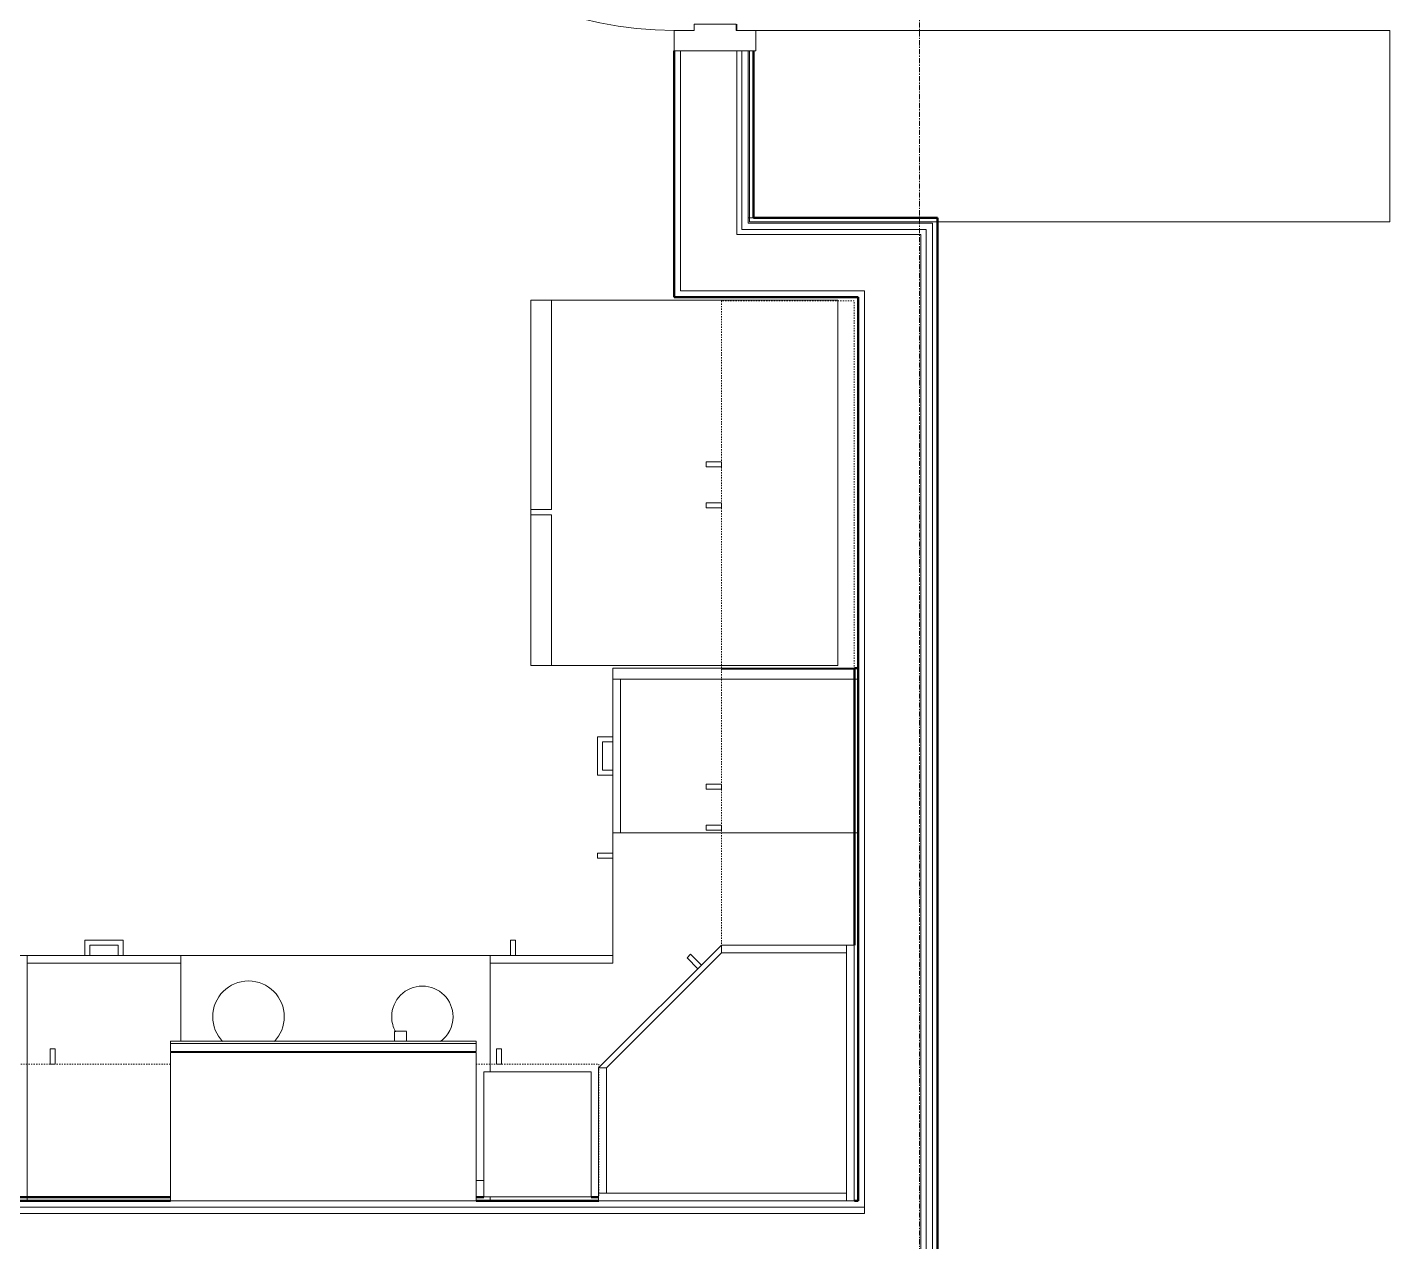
# Model space of a CAD drawing. Header units: inches. Extents: x -4235 to -464, y 9767 to 12344.
# Drawn here: x -3568.6 to -3435.3, y 10550.4 to 10669.2 of the extents above; entities that cross this region are included whole.
import ezdxf

# ---------------------------------------------------------------- set-up
doc = ezdxf.new("R2010")
doc.units = ezdxf.units.IN
doc.header["$MEASUREMENT"] = 0
doc.linetypes.add('Dash', pattern=[0.25, 0.125, -0.125])
doc.linetypes.add('Grid Line 1_2_', pattern=[0.875, 0.5, -0.125, 0.125, -0.125])
for name, color, linetype, lineweight in [('0-1', 7, 'Continuous', 5), ('0-2', 10, 'Continuous', 9), ('0-3', 7, 'Continuous', 9), ('A-DOOR-1', 7, 'Continuous', 9), ('A-DOOR-2', 130, 'Continuous', 20), ('A-DOOR-FRAM-1', 130, 'Continuous', 20), ('A-FLOR-2', 254, 'Continuous', 9), ('A-FLOR-3', 7, 'Continuous', 9), ('A-FLOR-4', 192, 'Continuous', 9), ('A-WALL-1', 250, 'Continuous', 50), ('A-WALL-2', 50, 'Continuous', 13), ('A-WALL-3', 10, 'Continuous', 9), ('A-WALL-4', 254, 'Continuous', 9), ('A-WALL-6', 113, 'Continuous', 9), ('I-WALL-1', 250, 'Continuous', 50), ('I-WALL-2', 10, 'Continuous', 9), ('I-WALL-3', 254, 'Continuous', 9), ('Q-CASE', 31, 'Continuous', 9), ('Q-CASE-1', 254, 'Continuous', 9), ('Q-CASE-2', 7, 'Continuous', 9), ('Q-CASE-3', 7, 'Dash', 9), ('Q-CASE-4', 10, 'Continuous', 9), ('Q-SPCQ-1', 7, 'Continuous', 9), ('S-GRID-1', 1, 'Grid Line 1_2_', 9)]:
    doc.layers.add(name, color=color, linetype=linetype, lineweight=lineweight)

# ---------------------------------------------------------------- blocks, each defined once
blk = doc.blocks.new('Refrigerator_-_Side-by-Side_6047 - 36_ X 30_-1372843-BACKGROUND - 2ND FLOOR')
at = {"layer": 'Q-SPCQ-1'}
for p, q in [((-17.88, 15.58), (17.87, 15.58)), ((-17.88, -14.42), (-17.88, 15.58)), ((-17.88, 15.58), (-3.13, 15.58)), ((-17.88, 15.58), (-17.88, 13.58)), ((-3.13, 13.58), (-3.13, 15.58)), ((-2.63, 15.58), (17.87, 15.58)), ((-2.63, 15.58), (-2.63, 13.58)), ((17.87, 15.58), (17.87, -14.42)), ((17.87, 13.58), (17.87, 15.58)), ((-3.13, 13.58), (-17.88, 13.58)), ((17.87, 13.58), (-2.63, 13.58)), ((17.87, -14.42), (-17.88, -14.42))]:
    blk.add_line(p, q, dxfattribs=at)
blk = doc.blocks.new('Range - 24_ x 30_-2806124-BACKGROUND - 2ND FLOOR')
at = {"layer": 'Q-SPCQ-1'}
blk.add_line((28.75, -22), (29.5, -22), dxfattribs=at)
for centre, radius, start, end in [((6.5, -6), 3.5, 360, 180), ((23.5, -6), 3, 0, 180), ((6.5, -6), 3.5, 180, 223.5763), ((6.5, -6), 3.5, 316.3775, 0), ((23.5, -6), 3, 180, 209.3693), ((23.5, -6), 3, 306.1227, 0), ((6.5, -6), 3.5, 261.0228, 278.9772)]:
    blk.add_arc(centre, radius, start, end, dxfattribs=at)
blk = doc.blocks.new('300 Series Wall Hung Cabinet_302 - 27_ X 36_-2604985-BACKGROUND - 2ND FLOOR')
at = {"layer": 'Q-CASE-2'}
for p, q in [((-2.25, -13.19), (-1.76, -13.19)), ((-2.25, -13.19), (-2.25, -14.69)), ((-1.76, -14.69), (-1.76, -13.19)), ((1.75, -13.19), (2.24, -13.19)), ((1.75, -13.19), (1.75, -14.69)), ((2.24, -14.69), (2.24, -13.19)), ((-2.25, -14.69), (-1.76, -14.69)), ((1.75, -14.69), (2.24, -14.69))]:
    blk.add_line(p, q, dxfattribs=at)
at = {"layer": 'Q-CASE-3'}
for p, q in [((13.5, -0.19), (-13.5, -0.19)), ((-13.5, -0.19), (-13.5, -13.19)), ((13.5, -13.19), (13.5, -0.19)), ((-13.5, -13.19), (13.5, -13.19))]:
    blk.add_line(p, q, dxfattribs=at)
blk = doc.blocks.new('30quot_MicrowaveVent_11166 - 70cm miele oven-2804781-BACKGROUND - 2ND FLOOR')
at = {"layer": 'Q-CASE-2'}
for p, q in [((8.88, 16.6), (7.69, 16.6)), ((7.69, 15.63), (7.69, 16.55)), ((8.88, 16.55), (8.88, 15.63)), ((15.68, 15.6), (-14.2, 15.6)), ((-14.2, 15.39), (-14.2, 15.6)), ((-14.2, 14.61), (-14.2, 15.39)), ((15.68, 15.39), (-14.2, 15.39)), ((15.68, 15.6), (15.68, 15.39)), ((15.68, 15.39), (15.68, 14.61)), ((15.68, 14.61), (-14.2, 14.61)), ((-14.2, 0), (-14.2, 14.49)), ((-14.2, 14.49), (15.68, 14.49)), ((15.68, 14.49), (15.68, 0)), ((-14.2, 0), (15.68, 0))]:
    blk.add_line(p, q, dxfattribs=at)
blk = doc.blocks.new('300 Series Wall Hung Cabinet_302 - 18_ x 36_-2362919-BACKGROUND - 2ND FLOOR')
at = {"layer": 'Q-CASE-2'}
for p, q in [((-2.25, -13.19), (-1.76, -13.19)), ((-2.25, -13.19), (-2.25, -14.69)), ((-1.76, -14.69), (-1.76, -13.19)), ((1.75, -13.19), (2.24, -13.19)), ((1.75, -13.19), (1.75, -14.69)), ((2.24, -14.69), (2.24, -13.19)), ((-2.25, -14.69), (-1.76, -14.69)), ((1.75, -14.69), (2.24, -14.69))]:
    blk.add_line(p, q, dxfattribs=at)
at = {"layer": 'Q-CASE-3'}
for p, q in [((18, -0.19), (-18, -0.19)), ((-18, -0.19), (-18, -13.19)), ((18, -13.19), (18, -0.19)), ((-18, -13.19), (18, -13.19))]:
    blk.add_line(p, q, dxfattribs=at)
blk = doc.blocks.new('Base Cabinet 4 Drawer 254 - Base Cabinet 4 Drawer 254 15_-2584595-BACKGROUND - 2ND FLOOR')
at = {"layer": 'Q-CASE-1'}
for p, q in [((-6.76, 24), (8.24, 24)), ((-6.76, 23.25), (-6.76, 24)), ((-0.64, 24), (-1.14, 24)), ((2.11, 24), (2.61, 24)), ((8.24, 24), (8.24, 23.25)), ((8.24, 23.25), (-6.76, 23.25)), ((-6.76, 23.25), (-6.76, 0.37)), ((8.24, 15.6), (8.24, 23.25)), ((8.24, 14.49), (8.24, 14.61))]:
    blk.add_line(p, q, dxfattribs=at)
at = {"layer": 'Q-CASE-2'}
for p, q in [((2.61, 25.5), (-1.14, 25.5)), ((-1.14, 25.5), (-1.14, 24)), ((2.61, 24), (2.61, 25.5)), ((-0.64, 24), (-0.64, 25)), ((-0.64, 25), (2.11, 25)), ((2.11, 25), (2.11, 24))]:
    blk.add_line(p, q, dxfattribs=at)
at = {"layer": 'Q-CASE-4'}
for p, q in [((-0.64, 24), (-1.14, 24)), ((-0.64, 24), (-1.14, 24)), ((-0.64, 24), (-1.14, 24)), ((2.11, 24), (2.61, 24)), ((2.11, 24), (2.61, 24)), ((2.11, 24), (2.61, 24)), ((-6.76, 0.37), (-6.76, 0)), ((-6.76, 0), (7.24, 0))]:
    blk.add_line(p, q, dxfattribs=at)
blk = doc.blocks.new('Base Cabinet 3 Drawer 230 - Base Cabinet 3 Drawer 230 15_-2554961-BACKGROUND - 2ND FLOOR')
at = {"layer": 'Q-CASE-1'}
for p, q in [((-6.76, -23.25), (-6.76, -0.37)), ((8.24, -0.37), (8.24, -23.25)), ((-6.76, -23.25), (-6.76, -24)), ((8.24, -23.25), (-6.76, -23.25)), ((8.24, -24), (8.24, -23.25)), ((-6.76, -24), (8.24, -24)), ((-1.14, -24), (-0.64, -24)), ((2.61, -24), (2.11, -24))]:
    blk.add_line(p, q, dxfattribs=at)
at = {"layer": 'Q-CASE-2'}
for p, q in [((-1.14, -24), (-1.14, -25.5)), ((-0.64, -25), (-0.64, -24)), ((2.11, -25), (-0.64, -25)), ((2.11, -24), (2.11, -25)), ((2.61, -25.5), (2.61, -24)), ((-1.14, -25.5), (2.61, -25.5))]:
    blk.add_line(p, q, dxfattribs=at)
at = {"layer": 'Q-CASE-4'}
for p, q in [((-6.76, 0), (8.24, 0)), ((8.24, 0), (8.24, -0.37)), ((-6.76, -0.37), (-6.76, -0.01)), ((-1.14, -24), (-0.64, -24)), ((-1.14, -24), (-0.64, -24)), ((2.61, -24), (2.11, -24)), ((2.61, -24), (2.11, -24))]:
    blk.add_line(p, q, dxfattribs=at)
blk = doc.blocks.new('Base Cabinet Corner 197 - Base Cabinet Corner 197-V120-BACKGROUND - 2ND FLOOR')
at = {"layer": 'Q-CASE-1'}
for p, q in [((12.74, -12.63), (12.74, -24)), ((0.74, -23.25), (0.74, -36)), ((12.74, -23.25), (0.74, -23.25)), ((0.74, -23.25), (0.74, -24)), ((0.74, -24), (0.74, -36)), ((12.74, -24), (0.74, -24)), ((10.24, -24), (10.73, -24)), ((0.73, -34), (0.73, -33.51)), ((0.74, -36), (-22.89, -36))]:
    blk.add_line(p, q, dxfattribs=at)
at = {"layer": 'Q-CASE-2'}
for p, q in [((10.24, -24), (10.24, -25.5)), ((10.73, -25.5), (10.73, -24)), ((10.24, -25.5), (10.73, -25.5)), ((2.23, -33.51), (0.74, -33.51)), ((0.74, -34), (2.23, -34)), ((2.23, -34), (2.23, -33.51))]:
    blk.add_line(p, q, dxfattribs=at)
at = {"layer": 'Q-CASE-4'}
for p, q in [((-23.26, 0), (-22.89, 0)), ((-23.26, -36), (-23.26, 0)), ((-22.89, 0), (2.11, 0)), ((2.11, 0), (12.74, 0)), ((12.74, 0), (12.74, -0.38)), ((10.24, -24), (10.73, -24)), ((-22.89, -36), (-23.26, -36))]:
    blk.add_line(p, q, dxfattribs=at)
blk = doc.blocks.new('308 - 308-2727437-BACKGROUND - 2ND FLOOR')
at = {"layer": 'Q-CASE'}
for p, q in [((-11.25, -13.19), (-12, -13.19)), ((-12, -13.19), (0, -25.19)), ((0, -24.44), (-11.25, -13.19)), ((0, -25.19), (0, -24.44))]:
    blk.add_line(p, q, dxfattribs=at)
at = {"layer": 'Q-CASE-2'}
for p, q in [((13, -0.19), (-12, -0.19)), ((-12, -0.19), (-12, -0.94)), ((-11.25, -0.94), (-12, -0.94)), ((-12, -0.94), (-12, -13.19)), ((-12, -0.94), (13, -0.94)), ((12.25, -0.94), (-11.25, -0.94)), ((-11.25, -0.94), (-11.25, -13.19)), ((-11.25, -13.19), (-11.25, -0.94)), ((12.25, -24.44), (12.25, -0.94)), ((13, -0.94), (12.25, -0.94)), ((12.25, -0.94), (12.25, -25.19)), ((13, -0.94), (13, -0.19)), ((13, -25.19), (13, -0.94)), ((-12, -13.19), (-11.25, -13.19)), ((-11.25, -13.19), (0, -24.44)), ((-10.05, -15.14), (-11.11, -16.2)), ((-10.76, -16.55), (-9.7, -15.49)), ((-11.11, -16.2), (-10.76, -16.55)), ((0, -24.44), (12.25, -24.44)), ((12.25, -24.44), (0, -24.44)), ((0, -24.44), (0, -25.19)), ((0, -25.19), (12.25, -25.19)), ((12.25, -25.19), (12.25, -24.44)), ((12.25, -25.19), (13, -25.19))]:
    blk.add_line(p, q, dxfattribs=at)
blk = doc.blocks.new('300 Series Wall Hung Cabinet_301 - 12_-2218017-BACKGROUND - 2ND FLOOR')
at = {"layer": 'Q-CASE-2'}
for p, q in [((-3.51, 14.69), (-4, 14.69)), ((-4, 14.69), (-4, 13.19)), ((-3.51, 13.19), (-3.51, 14.69)), ((5.25, 12.44), (-5.25, 12.44)), ((-5.25, 12.44), (-5.25, 0.19)), ((-3.51, 13.19), (-4, 13.19)), ((5.25, 0.19), (5.25, 12.44)), ((-5.25, 0.19), (5.25, 0.19))]:
    blk.add_line(p, q, dxfattribs=at)
at = {"layer": 'Q-CASE-3'}
for p, q in [((-6, 0.19), (-6, 13.19)), ((-6, 13.19), (6, 13.19)), ((6, 13.19), (6, 0.19)), ((6, 0.19), (-6, 0.19))]:
    blk.add_line(p, q, dxfattribs=at)
blk = doc.blocks.new('CTR - 1st Phase - Unit Layouts_rvt-1-BACKGROUND - 2ND FLOOR')
at = {"layer": 'A-WALL-1'}
for p, q in [((-3487.67, 10606.54), (-3487.67, 10579.44)), ((-3487.3, 10606.54), (-3487.67, 10606.54)), ((-3487.3, 10554.44), (-3487.3, 10606.54)), ((-3554.56, 10554.81), (-3608.56, 10554.81)), ((-3523.92, 10554.81), (-3524.67, 10554.81)), ((-3512.67, 10554.81), (-3513.42, 10554.81)), ((-3608.56, 10554.44), (-3554.56, 10554.44)), ((-3524.67, 10554.44), (-3512.67, 10554.44)), ((-3487.67, 10554.44), (-3487.3, 10554.44))]:
    blk.add_line(p, q, dxfattribs=at)
at = {"layer": 'A-WALL-3'}
for p, q in [((-3487.3, 10554.44), (-3487.3, 10606.54)), ((-3608.56, 10554.44), (-3554.56, 10554.44)), ((-3524.67, 10554.44), (-3512.67, 10554.44)), ((-3512.67, 10554.44), (-3487.67, 10554.44)), ((-3487.3, 10554.44), (-3487.67, 10554.44))]:
    blk.add_line(p, q, dxfattribs=at)
at = {"layer": 'A-WALL-4'}
for p, q in [((-3487.67, 10606.54), (-3487.67, 10579.44)), ((-3487.67, 10606.54), (-3487.3, 10606.54)), ((-3554.56, 10554.81), (-3608.56, 10554.81)), ((-3523.92, 10554.81), (-3524.67, 10554.81)), ((-3512.67, 10554.81), (-3513.42, 10554.81))]:
    blk.add_line(p, q, dxfattribs=at)
at = {"layer": 'A-WALL-6'}
for p, q in [((-3487.67, 10606.54), (-3511.3, 10606.54)), ((-3511.3, 10606.54), (-3511.3, 10578.44)), ((-3511.3, 10578.44), (-3511.3, 10606.54)), ((-3511.3, 10606.54), (-3487.67, 10606.54)), ((-3487.3, 10606.54), (-3487.67, 10606.54)), ((-3487.67, 10606.54), (-3487.3, 10606.54)), ((-3487.3, 10554.44), (-3487.3, 10606.54)), ((-3487.3, 10606.54), (-3487.3, 10554.44)), ((-3511.3, 10578.44), (-3580.56, 10578.44)), ((-3580.56, 10578.44), (-3511.3, 10578.44)), ((-3608.56, 10554.44), (-3554.56, 10554.44)), ((-3554.56, 10554.44), (-3608.56, 10554.44)), ((-3524.67, 10554.44), (-3512.67, 10554.44)), ((-3512.67, 10554.44), (-3524.67, 10554.44)), ((-3512.67, 10554.44), (-3487.67, 10554.44)), ((-3487.67, 10554.44), (-3512.67, 10554.44)), ((-3487.67, 10554.44), (-3487.3, 10554.44)), ((-3487.3, 10554.44), (-3487.67, 10554.44))]:
    blk.add_line(p, q, dxfattribs=at)
at = {"layer": '0-2'}
for name, p, rotation in [('Refrigerator_-_Side-by-Side_6047 - 36_ X 30_-1372843-BACKGROUND - 2ND FLOOR', (-3503.72, 10624.66), 89.99999999995426), ('300 Series Wall Hung Cabinet_302 - 18_ x 36_-2362919-BACKGROUND - 2ND FLOOR', (-3487.49, 10624.44), 269.9999999999694), ('Base Cabinet 3 Drawer 230 - Base Cabinet 3 Drawer 230 15_-2554961-BACKGROUND - 2ND FLOOR', (-3487.3, 10598.68), 269.9999999999674), ('300 Series Wall Hung Cabinet_302 - 27_ X 36_-2604985-BACKGROUND - 2ND FLOOR', (-3487.49, 10592.94), 269.9999999999694), ('Base Cabinet Corner 197 - Base Cabinet Corner 197-V120-BACKGROUND - 2ND FLOOR', (-3510.56, 10554.44), 180), ('308 - 308-2727437-BACKGROUND - 2ND FLOOR', (-3487.49, 10567.44), 269.9999999999694), ('300 Series Wall Hung Cabinet_302 - 27_ X 36_-2604985-BACKGROUND - 2ND FLOOR', (-3568.06, 10554.63), 180)]:
    blk.add_blockref(name, p, dxfattribs=dict(at, rotation=rotation))
for name, p in [('Base Cabinet 4 Drawer 254 - Base Cabinet 4 Drawer 254 15_-2584595-BACKGROUND - 2ND FLOOR', (-3561.79, 10554.44)), ('Range - 24_ x 30_-2806124-BACKGROUND - 2ND FLOOR', (-3553.42, 10578.44)), ('30quot_MicrowaveVent_11166 - 70cm miele oven-2804781-BACKGROUND - 2ND FLOOR', (-3540.35, 10554.44)), ('300 Series Wall Hung Cabinet_301 - 12_-2218017-BACKGROUND - 2ND FLOOR', (-3518.67, 10554.63))]:
    blk.add_blockref(name, p, dxfattribs=at)
blk = doc.blocks.new('HOLLOW METAL - UNIT DOOR-2191979-BACKGROUND - 2ND FLOOR')
at = {"layer": 'A-DOOR-1'}
blk.add_arc((18, 4.125), 36, 90, 180, dxfattribs=at)
at = {"layer": 'A-DOOR-2'}
for p, q in [((18, 40.125), (16.25, 40.125)), ((16.25, 40.125), (16.25, 4.125)), ((18, 4.125), (18, 40.125)), ((16.25, 4.125), (18, 4.125))]:
    blk.add_line(p, q, dxfattribs=at)
at = {"layer": 'A-DOOR-FRAM-1'}
for p, q in [((-18, 4.125), (-20, 4.125)), ((-20, 4.125), (-20, -3.875)), ((-18, 2.1875), (-18, 4.125)), ((18, 4.125), (18, 2.1875)), ((20, 4.125), (18, 4.125)), ((20, -3.875), (20, 4.125)), ((-17.375, 2.1875), (-18, 2.1875)), ((-17.375, -1.9375), (-17.375, 2.1875)), ((18, 2.1875), (17.375, 2.1875)), ((17.375, 2.1875), (17.375, -1.9375)), ((-18, -3.875), (-18, -1.9375)), ((-18, -1.9375), (-17.375, -1.9375)), ((17.375, -1.9375), (18, -1.9375)), ((18, -1.9375), (18, -3.875)), ((-20, -3.875), (-18, -3.875)), ((18, -3.875), (20, -3.875))]:
    blk.add_line(p, q, dxfattribs=at)
blk = doc.blocks.new('CTR - 1st Phase - Common Walls_rvt-1-BACKGROUND - 2ND FLOOR')
at = {"layer": 'A-FLOR-2'}
for p, q in [((-3497.92, 10666.89), (-3497.92, 10650.19)), ((-3497.92, 10650.19), (-3479.55, 10650.19))]:
    blk.add_line(p, q, dxfattribs=at)
at = {"layer": 'A-FLOR-3'}
for p, q in [((-3435.32, 10668.89), (-3497.3, 10668.89)), ((-3435.32, 10650.19), (-3435.32, 10668.89)), ((-3479.55, 10650.19), (-3435.32, 10650.19))]:
    blk.add_line(p, q, dxfattribs=at)
at = {"layer": 'A-WALL-2'}
for p, q in [((-3504.67, 10666.89), (-3504.67, 10650.56)), ((-3499.17, 10666.89), (-3499.17, 10650.56)), ((-3498.67, 10666.89), (-3498.67, 10650.56)), ((-3498.05, 10666.89), (-3498.05, 10650.56)), ((-3504.67, 10648.94), (-3504.67, 10650.56)), ((-3499.17, 10649.44), (-3499.17, 10650.56)), ((-3498.67, 10650.06), (-3498.67, 10650.56)), ((-3498.05, 10650.56), (-3497.55, 10650.56)), ((-3498.05, 10650.06), (-3498.05, 10650.56)), ((-3499.17, 10648.94), (-3499.17, 10649.44)), ((-3498.67, 10649.44), (-3498.67, 10650.06)), ((-3480.67, 10649.44), (-3498.67, 10649.44)), ((-3480.05, 10650.06), (-3498.05, 10650.06)), ((-3480.67, 10649.44), (-3480.67, 10648.94)), ((-3480.05, 10650.06), (-3480.05, 10649.44)), ((-3480.05, 10649.44), (-3480.05, 10642.81)), ((-3504.67, 10643.44), (-3504.67, 10648.94)), ((-3481.17, 10648.94), (-3499.17, 10648.94)), ((-3481.17, 10648.94), (-3481.17, 10643.44)), ((-3480.67, 10648.94), (-3480.67, 10642.81)), ((-3486.67, 10643.44), (-3504.67, 10643.44)), ((-3486.67, 10643.44), (-3486.67, 10642.81)), ((-3486.67, 10553.81), (-3486.67, 10642.81)), ((-3481.17, 10643.44), (-3481.17, 10642.81)), ((-3481.17, 10418.16), (-3481.17, 10642.81)), ((-3480.67, 10418.16), (-3480.67, 10642.81)), ((-3480.05, 10418.16), (-3480.05, 10642.81)), ((-3487.3, 10553.81), (-3852.47, 10553.81)), ((-3486.67, 10553.81), (-3487.3, 10553.81)), ((-3486.67, 10553.81), (-3486.67, 10553.19)), ((-3486.67, 10553.19), (-3486.67, 10553.81)), ((-3487.3, 10553.19), (-3852.47, 10553.19)), ((-3486.67, 10553.19), (-3487.3, 10553.19))]:
    blk.add_line(p, q, dxfattribs=at)
at = {"layer": 'I-WALL-1'}
for p, q in [((-3505.3, 10666.89), (-3505.3, 10650.56)), ((-3497.55, 10650.56), (-3497.55, 10666.89)), ((-3505.3, 10650.56), (-3505.3, 10643.44)), ((-3479.55, 10650.56), (-3497.55, 10650.56)), ((-3479.55, 10650.06), (-3479.55, 10650.56)), ((-3479.55, 10642.81), (-3479.55, 10650.06)), ((-3505.3, 10643.44), (-3505.3, 10642.81)), ((-3505.3, 10642.81), (-3487.3, 10642.81)), ((-3487.3, 10642.81), (-3487.3, 10554.44)), ((-3479.55, 10418.16), (-3479.55, 10642.81)), ((-3554.56, 10554.44), (-3852.47, 10554.44)), ((-3512.67, 10554.44), (-3524.67, 10554.44)), ((-3487.3, 10554.44), (-3487.67, 10554.44))]:
    blk.add_line(p, q, dxfattribs=at)
at = {"layer": 'I-WALL-2'}
for p, q in [((-3505.3, 10666.89), (-3497.92, 10666.89)), ((-3487.3, 10606.54), (-3487.3, 10554.44)), ((-3554.56, 10554.44), (-3604.56, 10554.44)), ((-3512.67, 10554.44), (-3524.67, 10554.44)), ((-3487.67, 10554.44), (-3512.67, 10554.44)), ((-3487.3, 10554.44), (-3487.67, 10554.44))]:
    blk.add_line(p, q, dxfattribs=at)
at = {"layer": 'I-WALL-3'}
for p, q in [((-3505.3, 10666.89), (-3505.3, 10650.56)), ((-3505.3, 10642.81), (-3505.3, 10650.56)), ((-3479.55, 10650.19), (-3479.55, 10642.81)), ((-3505.3, 10642.81), (-3487.3, 10642.81)), ((-3487.3, 10642.81), (-3487.3, 10606.54)), ((-3479.55, 10418.16), (-3479.55, 10642.81))]:
    blk.add_line(p, q, dxfattribs=at)
at = {"layer": '0-3', "rotation": 89.99999999999359}
blk.add_blockref('HOLLOW METAL - UNIT DOOR-2191979-BACKGROUND - 2ND FLOOR', (-3501.17, 10686.89), dxfattribs=at)

msp = doc.modelspace()

# ---------------------------------------------------------------- linework, layer by layer
at = {"layer": 'A-FLOR-4'}
for p, q in [((-3499.17, 10668.89), (-3499.17, 10669.51)), ((-3499.17, 10648.94), (-3499.17, 10666.89)), ((-3481.17, 10648.94), (-3499.17, 10648.94)), ((-3481.17, 10412.04), (-3481.17, 10648.94))]:
    msp.add_line(p, q, dxfattribs=at)
at = {"layer": 'S-GRID-1'}
msp.add_line((-3481.32, 9836.18), (-3481.32, 12294.59), dxfattribs=at)

# ---------------------------------------------------------------- block references
at = {"layer": '0-1'}
for name in ['CTR - 1st Phase - Unit Layouts_rvt-1-BACKGROUND - 2ND FLOOR', 'CTR - 1st Phase - Common Walls_rvt-1-BACKGROUND - 2ND FLOOR']:
    msp.add_blockref(name, (0, 0), dxfattribs=at)

doc.saveas('drawing.dxf')
